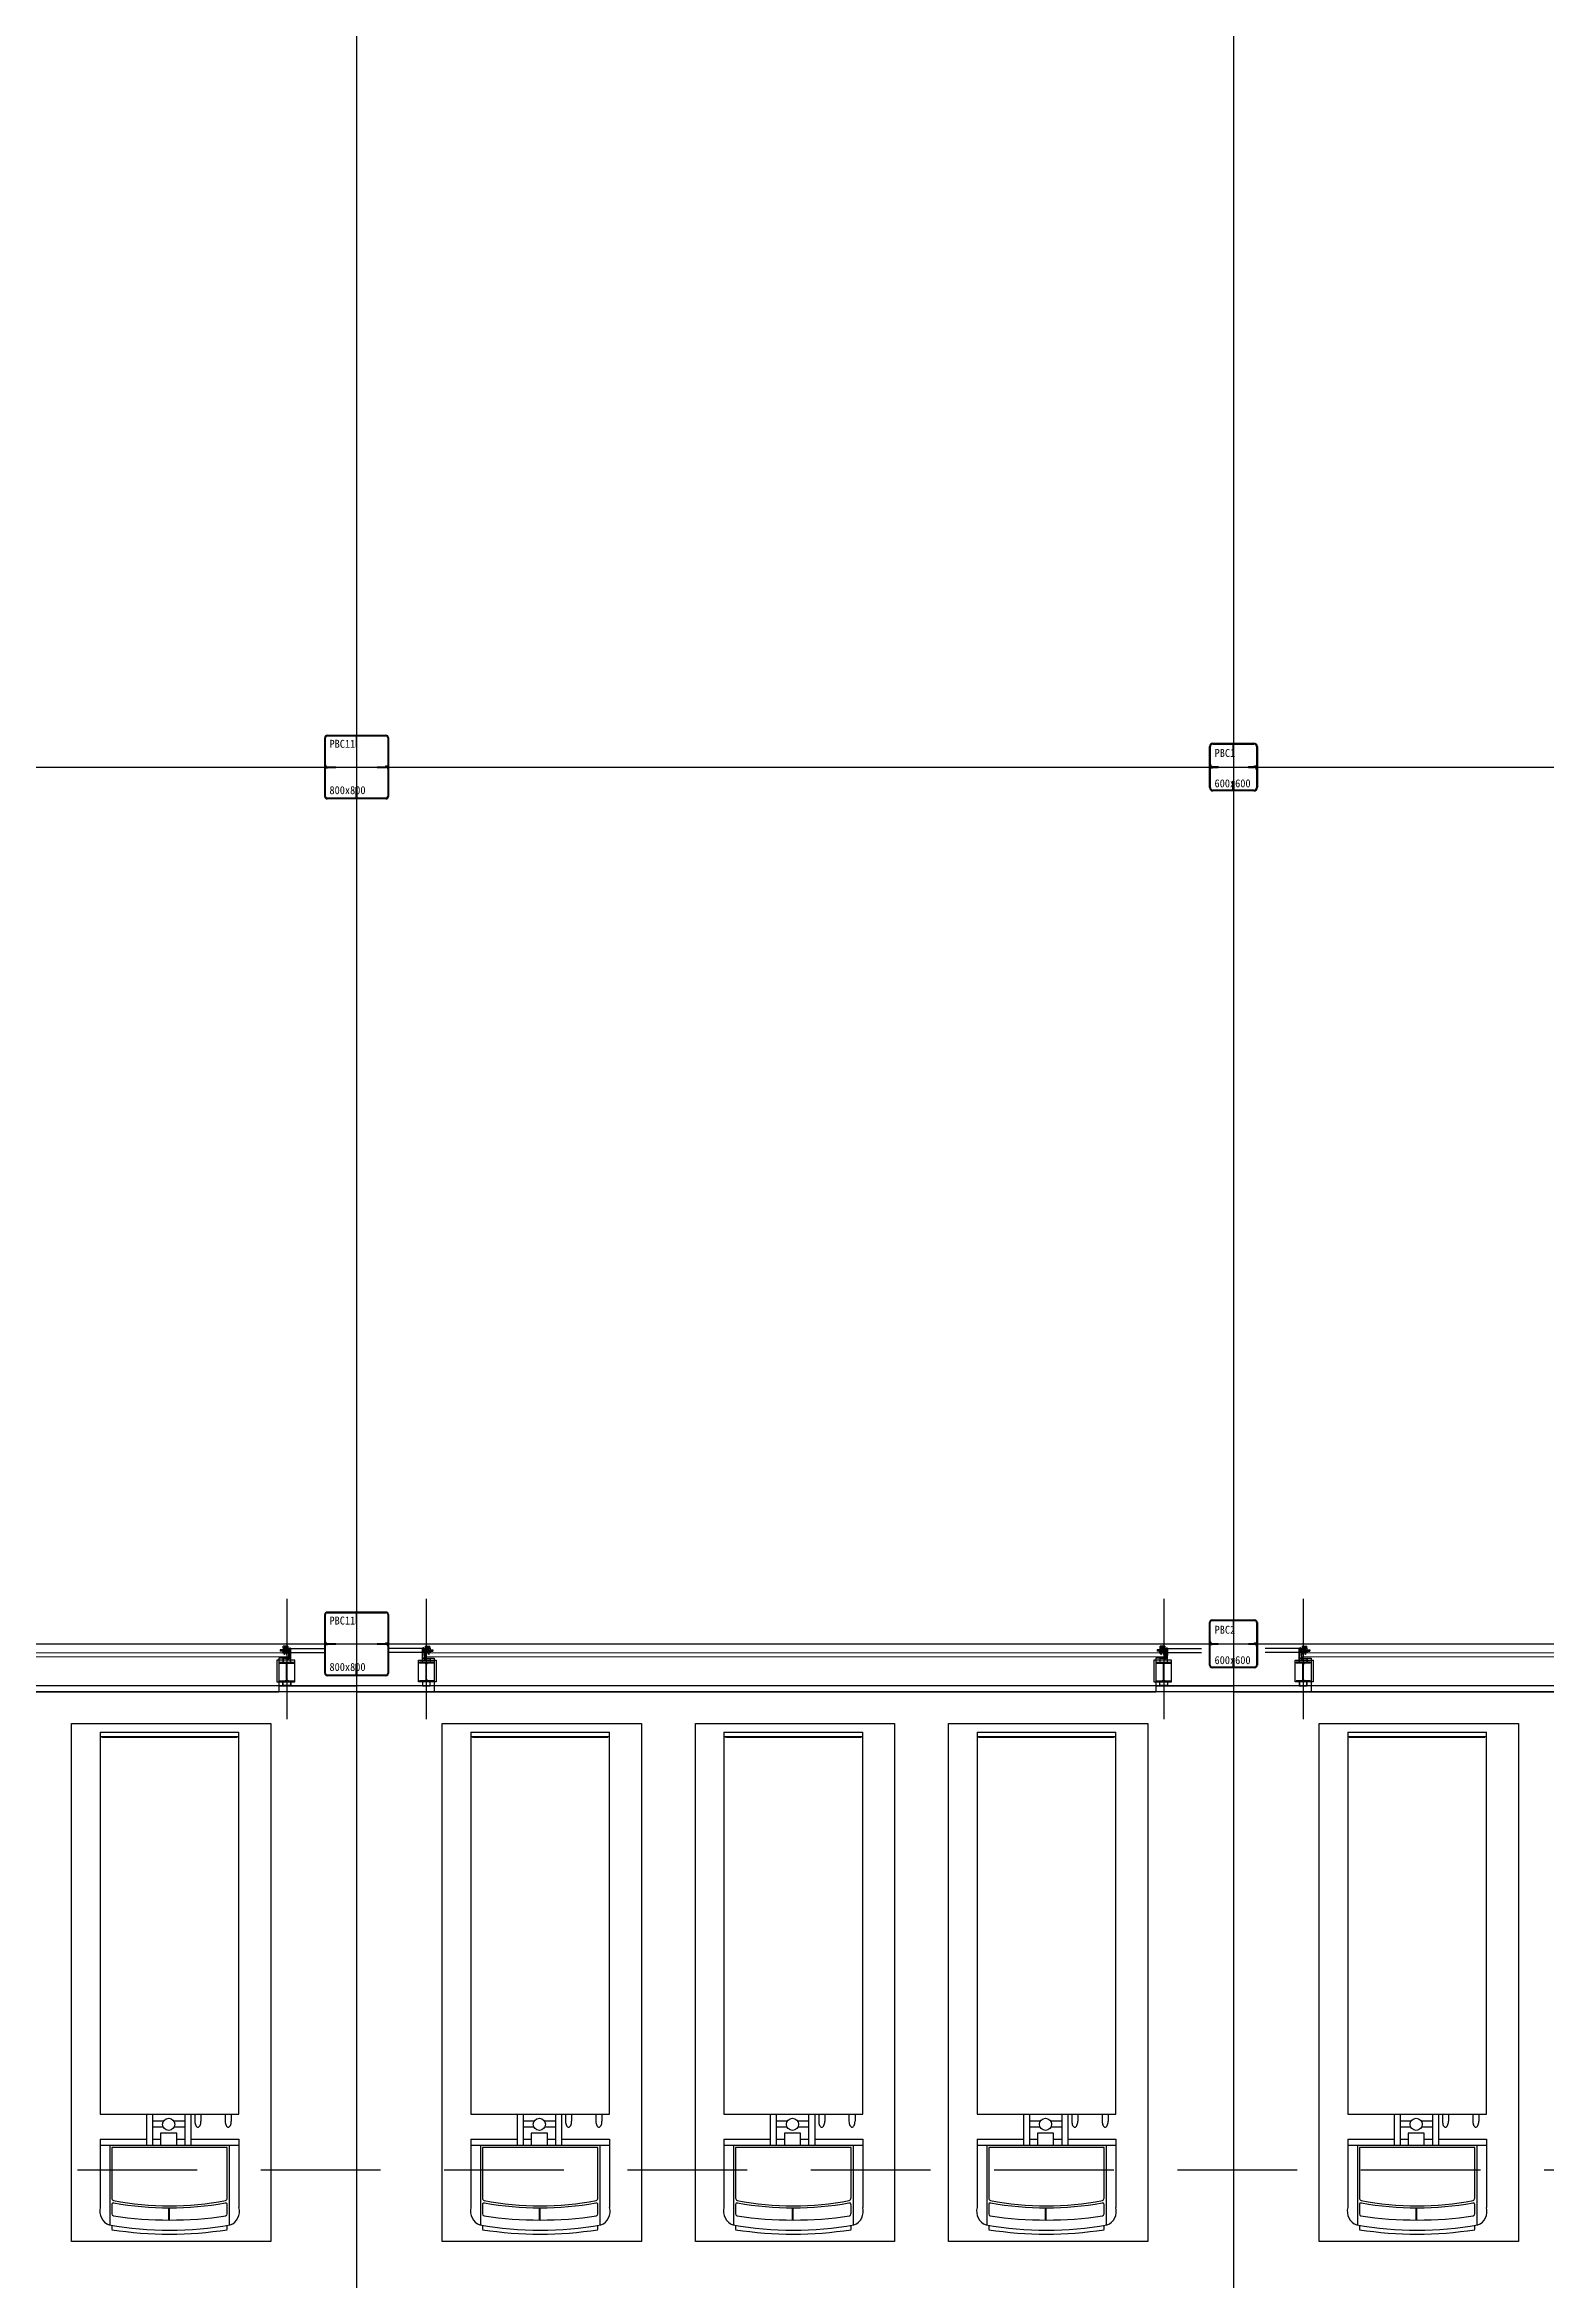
# Model space of a CAD drawing. Extents: x 152195838 to 160350639, y 364657247 to 370318102.
# Drawn here: x 158009035 to 158027860, y 364975060 to 365003094 of the extents above; entities that cross this region are included whole.
import ezdxf

# ---------------------------------------------------------------- set-up
doc = ezdxf.new("R2010")
doc.units = 0
doc.header["$MEASUREMENT"] = 0
for name, pattern in [('CEN', [63, 60, -1, 1, -1]), ('DASHED', [0.75, 0.5, -0.25]), ('HID', [2.3, 1.5, -0.8]), ('main_plan6(직통계단가운데4개소)$0$201209 XR평면도$0$지하1층평면도_$0$HID', [2.3, 1.5, -0.8])]:
    doc.linetypes.add(name, pattern=pattern)
doc.layers.get('0').update_dxf_attribs({"linetype": 'CONTINUOUS'})
doc.layers.get('Defpoints').update_dxf_attribs({"linetype": 'CONTINUOUS'})
for name, color, linetype in [('-S-foundation txt', 3, 'CONTINUOUS'), ('4A.TEC CEN 보조1', 14, 'CEN'), ('4A.TEC ELE 1', 7, 'CONTINUOUS'), ('4A.TEC ELE 4', 9, 'CONTINUOUS'), ('4A.TEC OPEN', 9, 'HID'), ('4A.TEC 기둥 H', 3, 'CONTINUOUS'), ('4A.TEC 기타부속물 실', 56, 'CONTINUOUS'), ('4A.TEC 벽체 2', 3, 'CONTINUOUS'), ('4A.TEC 벽체 3', 4, 'CONTINUOUS'), ('4A.TEC 주차 확장형', 8, 'CONTINUOUS'), ('P-BOX', 3, 'CONTINUOUS')]:
    doc.layers.add(name, color=color, linetype=linetype)
doc.layers.add('DEFPOINT', color=135, linetype='CONTINUOUS', plot=False)
doc.styles.add('돋움체', font='')
doc.styles.get('돋움체').set_extended_font_data('DotumChe')

# ---------------------------------------------------------------- blocks, each defined once
blk = doc.blocks.new('3.5t p')
at = {"layer": '4A.TEC 주차 확장형', "color": 252, "linetype": 'Continuous', "ltscale": 0.8}
for p, q in [((831793, 168093), (830053, 168093)), ((830053, 168043), (831793, 168043)), ((830073, 168033), (831773, 168033)), ((830634, 163292), (830634, 162912)), ((830709, 163292), (830709, 162912)), ((830848, 163216), (830709, 163216)), ((831115, 163216), (830976, 163216)), ((831115, 163292), (831115, 162912)), ((831191, 163292), (831191, 162912)), ((831241, 163292), (831241, 163216)), ((831317, 163292), (831317, 163216)), ((831621, 163292), (831621, 163216)), ((831697, 163292), (831697, 163216)), ((830053, 162988), (830053, 162132)), ((830053, 162988), (830634, 162988)), ((831793, 162912), (830053, 162912)), ((830174, 162912), (830174, 161911)), ((830199, 162887), (830199, 162251)), ((831647, 162887), (830199, 162887)), ((830845, 163140), (830709, 163140)), ((830709, 162988), (830811, 162988)), ((831013, 163064), (830811, 163064)), ((830811, 163064), (830811, 162912)), ((831115, 163140), (830979, 163140)), ((831013, 162912), (831013, 163064)), ((831013, 162988), (831115, 162988)), ((831191, 162988), (831793, 162988)), ((831647, 162251), (831647, 162887)), ((831672, 162912), (831672, 161911)), ((831793, 162988), (831793, 162132)), ((830199, 162169), (830199, 162052)), ((830909, 162127), (830909, 161976)), ((830916, 162127), (830916, 161976)), ((831647, 162052), (831647, 162169)), ((830199, 161907), (830199, 161855)), ((831647, 161855), (831647, 161909))]:
    blk.add_line(p, q, dxfattribs=at)
for points in [[(832194, 161704), (829694, 161704), (829694, 168204), (832194, 168204), (832194, 161704)], [(830053, 168094), (830053, 163302), (831793, 163302), (831793, 168094)]]:
    blk.add_lwpolyline(points, dxfattribs=at)
for points in [[(831241, 163216, 0.051099), (831244, 163185, 0.064948), (831252, 163162, 0.104203), (831266, 163145, 0.174705), (831279, 163140, 0.174705), (831292, 163145, 0.104203), (831306, 163162, 0.064948), (831314, 163185, 0.051099), (831317, 163216, 0.051099)], [(831621, 163216, 0.051099), (831625, 163185, 0.064948), (831633, 163162, 0.104203), (831647, 163145, 0.174705), (831659, 163140, 0.174705), (831672, 163145, 0.104203), (831686, 163162, 0.064948), (831694, 163185, 0.051099), (831697, 163216, 0.051099)]]:
    blk.add_lwpolyline(points, format="xyb", dxfattribs=at)
blk.add_circle((830912, 163176), 76, dxfattribs=at)
for centre, radius, start, end in [((830230, 162085), 183, 165.195, 249.531), ((830229, 162251), 30.4, 180, 252.8798), ((830219, 162169), 20.3, 74.6987, 180), ((830224, 162052), 25.3, 180, 257.1872), ((830923, 165753), 3601, 258.7499, 281.2501), ((830923, 166143), 4015, 259.9852, 280.0148), ((831626, 162169), 20.3, 0, 105.3013), ((831616, 162251), 30.4, 287.1202, 0), ((831621, 162052), 25.3, 282.8128, 0), ((831619, 162083), 181, 291.094, 15.8038), ((830922, 166309), 4460, 260.24, 279.8362), ((830923, 166473), 4675, 261.0922, 278.9078), ((830923, 166787), 4812, 261.5853, 278.4147)]:
    blk.add_arc(centre, radius, start, end, dxfattribs=at)
blk = doc.blocks.new('main_plan6(직통계단가운데4개소)$0$201209 XR평면도$0$A$C01492EBC')
at = {"layer": '4A.TEC 기둥 H'}
for p, q in [((0, 244), (0, 233)), ((0, 244), (175, 244)), ((0, 233), (68, 233)), ((0, 11), (68, 11)), ((0, 11), (0, 0)), ((0, 0), (175, 0)), ((84, 217), (84, 27)), ((91, 217), (91, 27)), ((107, 233), (175, 233)), ((107, 11), (175, 11)), ((175, 244), (175, 233)), ((175, 11), (175, 0))]:
    blk.add_line(p, q, dxfattribs=at)
for centre, start, end in [((68, 217), 0, 90), ((68, 27), 270, 0), ((107, 217), 90, 180), ((107, 27), 180, 270)]:
    blk.add_arc(centre, 16, start, end, dxfattribs=at)
blk = doc.blocks.new('zw$BD9D')
at = {"layer": '4A.TEC CEN 보조1'}
for p, q in [((50, 10125), (1559, 10125)), ((50, 875), (1559, 875))]:
    blk.add_line(p, q, dxfattribs=at)
at = {"layer": '4A.TEC ELE 1', "color": 4}
for p, q in [((728, 10145), (779, 10145)), ((728, 855), (779, 855))]:
    blk.add_line(p, q, dxfattribs=at)
at = {"layer": '4A.TEC ELE 1', "lineweight": 0, "flags": 128}
for points in [[(728, 855), (728, 879), (728, 10145)], [(779, 10145), (779, 879), (779, 855)]]:
    blk.add_lwpolyline(points, dxfattribs=at)
at = {"layer": '4A.TEC ELE 4', "color": 8, "flags": 128}
blk.add_lwpolyline([(1215, 10025), (1215, 5000), (1215, 975)], dxfattribs=at)
at = {"layer": '4A.TEC 기타부속물 실', "color": 9}
for p, q in [((714, 10120), (714, 10129)), ((714, 10090), (714, 10099)), ((715, 10130), (719, 10130)), ((715, 10127), (719, 10127)), ((715, 10122), (719, 10122)), ((715, 10119), (719, 10119)), ((715, 10100), (719, 10100)), ((715, 10097), (719, 10097)), ((719, 10119), (719, 10130)), ((719, 10089), (719, 10100)), ((723, 10128), (722, 10128)), ((725, 10120), (722, 10126)), ((724, 10121), (722, 10121)), ((723, 10098), (722, 10098)), ((725, 10090), (722, 10096)), ((727, 10120), (723, 10129)), ((727, 10120), (723, 10129)), ((727, 10090), (723, 10099)), ((727, 10090), (723, 10099)), ((725, 10128), (724, 10128)), ((725, 10098), (724, 10098)), ((729, 10120), (725, 10129)), ((729, 10120), (725, 10129)), ((726, 10121), (725, 10121)), ((729, 10090), (725, 10099)), ((729, 10090), (725, 10099)), ((727, 10128), (726, 10128)), ((727, 10098), (726, 10098)), ((730, 10120), (727, 10129)), ((730, 10120), (727, 10129)), ((728, 10121), (727, 10121)), ((730, 10090), (727, 10099)), ((730, 10090), (727, 10099)), ((729, 10128), (728, 10128)), ((729, 10098), (728, 10098)), ((732, 10120), (729, 10129)), ((732, 10120), (729, 10129)), ((730, 10121), (729, 10121)), ((732, 10090), (729, 10099)), ((732, 10090), (729, 10099)), ((731, 10128), (730, 10128)), ((731, 10121), (730, 10121)), ((731, 10098), (730, 10098)), ((734, 10120), (731, 10129)), ((734, 10120), (731, 10129)), ((732, 10128), (731, 10128)), ((734, 10090), (731, 10099)), ((734, 10090), (731, 10099)), ((732, 10098), (731, 10098)), ((736, 10120), (732, 10129)), ((736, 10120), (732, 10129)), ((733, 10121), (732, 10121)), ((736, 10090), (732, 10099)), ((736, 10090), (732, 10099)), ((734, 10128), (733, 10128)), ((734, 10098), (733, 10098)), ((738, 10120), (734, 10129)), ((738, 10120), (734, 10129)), ((735, 10121), (734, 10121)), ((738, 10090), (734, 10099)), ((738, 10090), (734, 10099)), ((736, 10128), (735, 10128)), ((736, 10098), (735, 10098)), ((740, 10120), (736, 10129)), ((740, 10120), (736, 10129)), ((737, 10121), (736, 10121)), ((740, 10090), (736, 10099)), ((740, 10090), (736, 10099)), ((738, 10128), (737, 10128)), ((738, 10098), (737, 10098)), ((741, 10120), (738, 10129)), ((741, 10120), (738, 10129)), ((739, 10121), (738, 10121)), ((741, 10090), (738, 10099)), ((741, 10090), (738, 10099)), ((740, 10128), (739, 10128)), ((740, 10098), (739, 10098)), ((741, 10126), (740, 10129)), ((741, 10126), (740, 10129)), ((741, 10121), (740, 10121)), ((741, 10096), (740, 10099)), ((741, 10096), (740, 10099)), ((745, 10128), (741, 10128)), ((745, 10121), (741, 10121)), ((745, 10098), (741, 10098)), ((786, 10136), (786, 10144)), ((787, 10145), (791, 10145)), ((787, 10142), (791, 10142)), ((787, 10137), (791, 10137)), ((787, 10134), (791, 10134)), ((791, 10134), (791, 10145)), ((795, 10143), (794, 10143)), ((797, 10136), (794, 10141)), ((796, 10137), (794, 10137)), ((799, 10136), (795, 10144)), ((799, 10136), (795, 10144)), ((797, 10143), (796, 10143)), ((800, 10136), (797, 10144)), ((800, 10136), (797, 10144)), ((798, 10137), (797, 10137)), ((799, 10143), (798, 10143)), ((802, 10136), (799, 10144)), ((802, 10136), (799, 10144)), ((800, 10137), (799, 10137)), ((801, 10143), (800, 10143)), ((801, 10137), (800, 10137)), ((804, 10136), (801, 10144)), ((804, 10136), (801, 10144)), ((802, 10143), (801, 10143)), ((806, 10136), (802, 10144)), ((806, 10136), (802, 10144)), ((803, 10137), (802, 10137)), ((804, 10143), (803, 10143)), ((808, 10136), (804, 10144)), ((808, 10136), (804, 10144)), ((805, 10137), (804, 10137)), ((806, 10143), (805, 10143)), ((810, 10136), (806, 10144)), ((810, 10136), (806, 10144)), ((807, 10137), (806, 10137)), ((808, 10143), (807, 10143)), ((811, 10136), (808, 10144)), ((811, 10136), (808, 10144)), ((809, 10137), (808, 10137)), ((810, 10143), (809, 10143)), ((813, 10136), (810, 10144)), ((813, 10136), (810, 10144)), ((811, 10137), (810, 10137)), ((812, 10143), (811, 10143)), ((812, 10137), (811, 10137)), ((813, 10141), (812, 10144)), ((813, 10141), (812, 10144)), ((817, 10143), (812, 10143)), ((817, 10137), (813, 10137)), ((715, 10092), (719, 10092)), ((715, 10089), (719, 10089)), ((724, 10091), (722, 10091)), ((726, 10091), (725, 10091)), ((728, 10091), (727, 10091)), ((730, 10091), (729, 10091)), ((731, 10091), (730, 10091)), ((733, 10091), (732, 10091)), ((735, 10091), (734, 10091)), ((737, 10091), (736, 10091)), ((739, 10091), (738, 10091)), ((741, 10091), (740, 10091)), ((745, 10091), (741, 10091)), ((714, 910), (714, 901)), ((714, 880), (714, 871)), ((715, 911), (719, 911)), ((715, 908), (719, 908)), ((715, 903), (719, 903)), ((715, 900), (719, 900)), ((715, 881), (719, 881)), ((715, 878), (719, 878)), ((715, 873), (719, 873)), ((715, 870), (719, 870)), ((719, 911), (719, 900)), ((719, 881), (719, 870)), ((725, 910), (722, 904)), ((724, 909), (722, 909)), ((723, 902), (722, 902)), ((725, 880), (722, 874)), ((724, 879), (722, 879)), ((723, 872), (722, 872)), ((727, 910), (723, 901)), ((727, 910), (723, 901)), ((727, 880), (723, 871)), ((727, 880), (723, 871)), ((725, 902), (724, 902)), ((725, 872), (724, 872)), ((729, 910), (725, 901)), ((729, 910), (725, 901)), ((726, 909), (725, 909)), ((729, 880), (725, 871)), ((729, 880), (725, 871)), ((726, 879), (725, 879)), ((727, 902), (726, 902)), ((727, 872), (726, 872)), ((730, 910), (727, 901)), ((730, 910), (727, 901)), ((728, 909), (727, 909)), ((730, 880), (727, 871)), ((730, 880), (727, 871)), ((728, 879), (727, 879)), ((729, 902), (728, 902)), ((729, 872), (728, 872)), ((732, 910), (729, 901)), ((732, 910), (729, 901)), ((730, 909), (729, 909)), ((732, 880), (729, 871)), ((732, 880), (729, 871)), ((730, 879), (729, 879)), ((731, 909), (730, 909)), ((731, 902), (730, 902)), ((731, 879), (730, 879)), ((731, 872), (730, 872)), ((734, 910), (731, 901)), ((734, 910), (731, 901)), ((732, 902), (731, 902)), ((734, 880), (731, 871)), ((734, 880), (731, 871)), ((732, 872), (731, 872)), ((736, 910), (732, 901)), ((736, 910), (732, 901)), ((733, 909), (732, 909)), ((736, 880), (732, 871)), ((736, 880), (732, 871)), ((733, 879), (732, 879)), ((734, 902), (733, 902)), ((734, 872), (733, 872)), ((738, 910), (734, 901)), ((738, 910), (734, 901)), ((735, 909), (734, 909)), ((738, 880), (734, 871)), ((738, 880), (734, 871)), ((735, 879), (734, 879)), ((736, 902), (735, 902)), ((736, 872), (735, 872)), ((740, 910), (736, 901)), ((740, 910), (736, 901)), ((737, 909), (736, 909)), ((740, 880), (736, 871)), ((740, 880), (736, 871)), ((737, 879), (736, 879)), ((738, 902), (737, 902)), ((738, 872), (737, 872)), ((741, 910), (738, 901)), ((741, 910), (738, 901)), ((739, 909), (738, 909)), ((741, 880), (738, 871)), ((741, 880), (738, 871)), ((739, 879), (738, 879)), ((740, 902), (739, 902)), ((740, 872), (739, 872)), ((741, 909), (740, 909)), ((741, 904), (740, 901)), ((741, 904), (740, 901)), ((741, 879), (740, 879)), ((741, 874), (740, 871)), ((741, 874), (740, 871)), ((745, 909), (741, 909)), ((745, 902), (741, 902)), ((745, 879), (741, 879)), ((745, 872), (741, 872)), ((786, 864), (786, 856)), ((787, 866), (791, 866)), ((787, 863), (791, 863)), ((787, 858), (791, 858)), ((787, 855), (791, 855)), ((791, 866), (791, 855)), ((797, 864), (794, 859)), ((796, 863), (794, 863)), ((795, 857), (794, 857)), ((799, 864), (795, 856)), ((799, 864), (795, 856)), ((797, 857), (796, 857)), ((800, 864), (797, 856)), ((800, 864), (797, 856)), ((798, 863), (797, 863)), ((799, 857), (798, 857)), ((802, 864), (799, 856)), ((802, 864), (799, 856)), ((800, 863), (799, 863)), ((801, 863), (800, 863)), ((801, 857), (800, 857)), ((804, 864), (801, 856)), ((804, 864), (801, 856)), ((802, 857), (801, 857)), ((806, 864), (802, 856)), ((806, 864), (802, 856)), ((803, 863), (802, 863)), ((804, 857), (803, 857)), ((808, 864), (804, 856)), ((808, 864), (804, 856)), ((805, 863), (804, 863)), ((806, 857), (805, 857)), ((810, 864), (806, 856)), ((810, 864), (806, 856)), ((807, 863), (806, 863)), ((808, 857), (807, 857)), ((811, 864), (808, 856)), ((811, 864), (808, 856)), ((809, 863), (808, 863)), ((810, 857), (809, 857)), ((813, 864), (810, 856)), ((813, 864), (810, 856)), ((811, 863), (810, 863)), ((812, 863), (811, 863)), ((812, 857), (811, 857)), ((813, 859), (812, 856)), ((813, 859), (812, 856)), ((817, 857), (812, 857)), ((817, 863), (813, 863))]:
    blk.add_line(p, q, dxfattribs=at)
for points in [[(719, 10129), (719, 10120), (722, 10116), (722, 10134)], [(719, 10099), (719, 10090), (722, 10086), (722, 10104)], [(722, 10134), (722, 10116), (722, 10116), (722, 10134)], [(722, 10104), (722, 10086), (722, 10086), (722, 10104)], [(723, 10129), (724, 10128), (727, 10121), (727, 10120), (726, 10121), (723, 10128)], [(723, 10099), (724, 10098), (727, 10091), (727, 10090), (726, 10091), (723, 10098)], [(725, 10129), (726, 10128), (729, 10121), (729, 10120), (728, 10121), (725, 10128)], [(725, 10099), (726, 10098), (729, 10091), (729, 10090), (728, 10091), (725, 10098)], [(727, 10129), (728, 10128), (730, 10121), (730, 10120), (730, 10121), (727, 10128)], [(727, 10099), (728, 10098), (730, 10091), (730, 10090), (730, 10091), (727, 10098)], [(729, 10129), (730, 10128), (732, 10121), (732, 10120), (731, 10121), (729, 10128)], [(729, 10099), (730, 10098), (732, 10091), (732, 10090), (731, 10091), (729, 10098)], [(731, 10129), (731, 10128), (734, 10121), (734, 10120), (733, 10121), (731, 10128)], [(731, 10099), (731, 10098), (734, 10091), (734, 10090), (733, 10091), (731, 10098)], [(732, 10129), (733, 10128), (736, 10121), (736, 10120), (735, 10121), (732, 10128)], [(732, 10099), (733, 10098), (736, 10091), (736, 10090), (735, 10091), (732, 10098)], [(734, 10129), (735, 10128), (738, 10121), (738, 10120), (737, 10121), (734, 10128)], [(734, 10099), (735, 10098), (738, 10091), (738, 10090), (737, 10091), (734, 10098)], [(736, 10129), (737, 10128), (740, 10121), (740, 10120), (739, 10121), (736, 10128)], [(736, 10099), (737, 10098), (740, 10091), (740, 10090), (739, 10091), (736, 10098)], [(738, 10129), (739, 10128), (741, 10121), (741, 10120), (741, 10121), (738, 10128)], [(738, 10099), (739, 10098), (741, 10091), (741, 10090), (741, 10091), (738, 10098)], [(740, 10129), (741, 10128), (741, 10127), (741, 10126), (740, 10127), (740, 10128)], [(740, 10099), (741, 10098), (741, 10097), (741, 10096), (740, 10097), (740, 10098)], [(791, 10144), (791, 10135), (794, 10131), (794, 10149)], [(794, 10149), (794, 10131), (794, 10131), (794, 10149)], [(795, 10144), (796, 10143), (799, 10137), (799, 10136), (798, 10137), (795, 10143)], [(797, 10144), (798, 10143), (800, 10137), (800, 10136), (800, 10137), (797, 10143)], [(799, 10144), (800, 10143), (802, 10137), (802, 10136), (801, 10137), (799, 10143)], [(801, 10144), (801, 10143), (804, 10137), (804, 10136), (803, 10137), (801, 10143)], [(802, 10144), (803, 10143), (806, 10137), (806, 10136), (805, 10137), (802, 10143)], [(804, 10144), (805, 10143), (808, 10137), (808, 10136), (807, 10137), (804, 10143)], [(806, 10144), (807, 10143), (810, 10137), (810, 10136), (809, 10137), (806, 10143)], [(808, 10144), (809, 10143), (811, 10137), (811, 10136), (811, 10137), (808, 10143)], [(810, 10144), (811, 10143), (813, 10137), (813, 10136), (812, 10137), (810, 10143)], [(812, 10144), (812, 10143), (813, 10142), (813, 10141), (812, 10142), (812, 10143)], [(719, 901), (719, 910), (722, 914), (722, 896)], [(719, 871), (719, 880), (722, 884), (722, 866)], [(722, 896), (722, 914), (722, 914), (722, 896)], [(722, 866), (722, 884), (722, 884), (722, 866)], [(723, 901), (724, 902), (727, 909), (727, 910), (726, 909), (723, 902)], [(723, 871), (724, 872), (727, 879), (727, 880), (726, 879), (723, 872)], [(725, 901), (726, 902), (729, 909), (729, 910), (728, 909), (725, 902)], [(725, 871), (726, 872), (729, 879), (729, 880), (728, 879), (725, 872)], [(727, 901), (728, 902), (730, 909), (730, 910), (730, 909), (727, 902)], [(727, 871), (728, 872), (730, 879), (730, 880), (730, 879), (727, 872)], [(729, 901), (730, 902), (732, 909), (732, 910), (731, 909), (729, 902)], [(729, 871), (730, 872), (732, 879), (732, 880), (731, 879), (729, 872)], [(731, 901), (731, 902), (734, 909), (734, 910), (733, 909), (731, 902)], [(731, 871), (731, 872), (734, 879), (734, 880), (733, 879), (731, 872)], [(732, 901), (733, 902), (736, 909), (736, 910), (735, 909), (732, 902)], [(732, 871), (733, 872), (736, 879), (736, 880), (735, 879), (732, 872)], [(734, 901), (735, 902), (738, 909), (738, 910), (737, 909), (734, 902)], [(734, 871), (735, 872), (738, 879), (738, 880), (737, 879), (734, 872)], [(736, 901), (737, 902), (740, 909), (740, 910), (739, 909), (736, 902)], [(736, 871), (737, 872), (740, 879), (740, 880), (739, 879), (736, 872)], [(738, 901), (739, 902), (741, 909), (741, 910), (741, 909), (738, 902)], [(738, 871), (739, 872), (741, 879), (741, 880), (741, 879), (738, 872)], [(740, 901), (741, 902), (741, 903), (741, 904), (740, 903), (740, 902)], [(740, 871), (741, 872), (741, 873), (741, 874), (740, 873), (740, 872)], [(791, 856), (791, 865), (794, 869), (794, 851)], [(794, 851), (794, 869), (794, 869), (794, 851)], [(795, 856), (796, 857), (799, 863), (799, 864), (798, 863), (795, 857)], [(797, 856), (798, 857), (800, 863), (800, 864), (800, 863), (797, 857)], [(799, 856), (800, 857), (802, 863), (802, 864), (801, 863), (799, 857)], [(801, 856), (801, 857), (804, 863), (804, 864), (803, 863), (801, 857)], [(802, 856), (803, 857), (806, 863), (806, 864), (805, 863), (802, 857)], [(804, 856), (805, 857), (808, 863), (808, 864), (807, 863), (804, 857)], [(806, 856), (807, 857), (810, 863), (810, 864), (809, 863), (806, 857)], [(808, 856), (809, 857), (811, 863), (811, 864), (811, 863), (808, 857)], [(810, 856), (811, 857), (813, 863), (813, 864), (812, 863), (810, 857)], [(812, 856), (812, 857), (813, 858), (813, 859), (812, 858), (812, 857)]]:
    blk.add_lwpolyline(points, close=True, dxfattribs=at)
for points in [[(723, 10128), (723, 10129), (722, 10128)], [(722, 10127), (725, 10121), (725, 10120), (724, 10121), (722, 10125)], [(723, 10098), (723, 10099), (722, 10098)], [(722, 10097), (725, 10091), (725, 10090), (724, 10091), (722, 10095)], [(725, 10128), (725, 10129), (724, 10128)], [(725, 10098), (725, 10099), (724, 10098)], [(725, 10121), (725, 10120), (726, 10121)], [(727, 10128), (727, 10129), (726, 10128)], [(727, 10098), (727, 10099), (726, 10098)], [(727, 10121), (727, 10120), (728, 10121)], [(727, 10121), (727, 10120), (728, 10121)], [(728, 10128), (729, 10129), (728, 10128)], [(728, 10098), (729, 10099), (728, 10098)], [(729, 10121), (729, 10120), (729, 10121)], [(729, 10121), (729, 10120), (729, 10121)], [(730, 10128), (731, 10129), (730, 10128)], [(731, 10121), (730, 10120), (731, 10121)], [(731, 10121), (730, 10120), (731, 10121)], [(730, 10098), (731, 10099), (730, 10098)], [(732, 10128), (732, 10129), (732, 10128)], [(733, 10121), (732, 10120), (733, 10121)], [(733, 10121), (732, 10120), (733, 10121)], [(732, 10098), (732, 10099), (732, 10098)], [(734, 10128), (734, 10129), (733, 10128)], [(734, 10098), (734, 10099), (733, 10098)], [(734, 10121), (734, 10120), (735, 10121)], [(734, 10121), (734, 10120), (735, 10121)], [(736, 10128), (736, 10129), (735, 10128)], [(736, 10098), (736, 10099), (735, 10098)], [(736, 10121), (736, 10120), (737, 10121)], [(736, 10121), (736, 10120), (737, 10121)], [(738, 10128), (738, 10129), (737, 10128)], [(738, 10098), (738, 10099), (737, 10098)], [(738, 10121), (738, 10120), (739, 10121)], [(738, 10121), (738, 10120), (739, 10121)], [(739, 10128), (740, 10129), (739, 10128)], [(739, 10098), (740, 10099), (739, 10098)], [(740, 10121), (740, 10120), (740, 10121)], [(740, 10121), (740, 10120), (740, 10121)], [(743, 10121), (741, 10126), (742, 10128), (745, 10125), (750, 10125)], [(742, 10121), (741, 10120), (742, 10121)], [(742, 10121), (741, 10120), (742, 10121)], [(743, 10091), (741, 10096), (742, 10098), (745, 10095), (750, 10095)], [(745, 10128), (750, 10125), (745, 10121)], [(745, 10098), (750, 10095), (745, 10091)], [(795, 10143), (795, 10144), (794, 10143)], [(794, 10142), (797, 10137), (797, 10136), (796, 10137), (794, 10140)], [(797, 10143), (797, 10144), (796, 10143)], [(797, 10137), (797, 10136), (798, 10137)], [(798, 10143), (799, 10144), (798, 10143)], [(799, 10137), (799, 10136), (799, 10137)], [(799, 10137), (799, 10136), (799, 10137)], [(800, 10143), (801, 10144), (800, 10143)], [(801, 10137), (800, 10136), (801, 10137)], [(801, 10137), (800, 10136), (801, 10137)], [(802, 10143), (802, 10144), (802, 10143)], [(803, 10137), (802, 10136), (803, 10137)], [(803, 10137), (802, 10136), (803, 10137)], [(804, 10143), (804, 10144), (803, 10143)], [(804, 10137), (804, 10136), (805, 10137)], [(804, 10137), (804, 10136), (805, 10137)], [(806, 10143), (806, 10144), (805, 10143)], [(806, 10137), (806, 10136), (807, 10137)], [(806, 10137), (806, 10136), (807, 10137)], [(808, 10143), (808, 10144), (807, 10143)], [(808, 10137), (808, 10136), (809, 10137)], [(808, 10137), (808, 10136), (809, 10137)], [(809, 10143), (810, 10144), (809, 10143)], [(810, 10137), (810, 10136), (810, 10137)], [(810, 10137), (810, 10136), (810, 10137)], [(811, 10143), (812, 10144), (811, 10143)], [(812, 10137), (811, 10136), (812, 10137)], [(812, 10137), (811, 10136), (812, 10137)], [(815, 10137), (813, 10141), (814, 10143), (817, 10140), (821, 10140)], [(814, 10137), (813, 10136), (814, 10137)], [(814, 10137), (813, 10136), (814, 10137)], [(817, 10143), (821, 10140), (817, 10137)], [(725, 10091), (725, 10090), (726, 10091)], [(727, 10091), (727, 10090), (728, 10091)], [(727, 10091), (727, 10090), (728, 10091)], [(729, 10091), (729, 10090), (729, 10091)], [(729, 10091), (729, 10090), (729, 10091)], [(731, 10091), (730, 10090), (731, 10091)], [(731, 10091), (730, 10090), (731, 10091)], [(733, 10091), (732, 10090), (733, 10091)], [(733, 10091), (732, 10090), (733, 10091)], [(734, 10091), (734, 10090), (735, 10091)], [(734, 10091), (734, 10090), (735, 10091)], [(736, 10091), (736, 10090), (737, 10091)], [(736, 10091), (736, 10090), (737, 10091)], [(738, 10091), (738, 10090), (739, 10091)], [(738, 10091), (738, 10090), (739, 10091)], [(740, 10091), (740, 10090), (740, 10091)], [(740, 10091), (740, 10090), (740, 10091)], [(742, 10091), (741, 10090), (742, 10091)], [(742, 10091), (741, 10090), (742, 10091)], [(722, 903), (725, 909), (725, 910), (724, 909), (722, 905)], [(723, 902), (723, 901), (722, 902)], [(722, 873), (725, 879), (725, 880), (724, 879), (722, 875)], [(723, 872), (723, 871), (722, 872)], [(725, 902), (725, 901), (724, 902)], [(725, 872), (725, 871), (724, 872)], [(725, 909), (725, 910), (726, 909)], [(725, 879), (725, 880), (726, 879)], [(727, 902), (727, 901), (726, 902)], [(727, 872), (727, 871), (726, 872)], [(727, 909), (727, 910), (728, 909)], [(727, 909), (727, 910), (728, 909)], [(727, 879), (727, 880), (728, 879)], [(727, 879), (727, 880), (728, 879)], [(728, 902), (729, 901), (728, 902)], [(728, 872), (729, 871), (728, 872)], [(729, 909), (729, 910), (729, 909)], [(729, 909), (729, 910), (729, 909)], [(729, 879), (729, 880), (729, 879)], [(729, 879), (729, 880), (729, 879)], [(731, 909), (730, 910), (731, 909)], [(731, 909), (730, 910), (731, 909)], [(730, 902), (731, 901), (730, 902)], [(731, 879), (730, 880), (731, 879)], [(731, 879), (730, 880), (731, 879)], [(730, 872), (731, 871), (730, 872)], [(733, 909), (732, 910), (733, 909)], [(733, 909), (732, 910), (733, 909)], [(732, 902), (732, 901), (732, 902)], [(733, 879), (732, 880), (733, 879)], [(733, 879), (732, 880), (733, 879)], [(732, 872), (732, 871), (732, 872)], [(734, 902), (734, 901), (733, 902)], [(734, 872), (734, 871), (733, 872)], [(734, 909), (734, 910), (735, 909)], [(734, 909), (734, 910), (735, 909)], [(734, 879), (734, 880), (735, 879)], [(734, 879), (734, 880), (735, 879)], [(736, 902), (736, 901), (735, 902)], [(736, 872), (736, 871), (735, 872)], [(736, 909), (736, 910), (737, 909)], [(736, 909), (736, 910), (737, 909)], [(736, 879), (736, 880), (737, 879)], [(736, 879), (736, 880), (737, 879)], [(738, 902), (738, 901), (737, 902)], [(738, 872), (738, 871), (737, 872)], [(738, 909), (738, 910), (739, 909)], [(738, 909), (738, 910), (739, 909)], [(738, 879), (738, 880), (739, 879)], [(738, 879), (738, 880), (739, 879)], [(739, 902), (740, 901), (739, 902)], [(739, 872), (740, 871), (739, 872)], [(740, 909), (740, 910), (740, 909)], [(740, 909), (740, 910), (740, 909)], [(740, 879), (740, 880), (740, 879)], [(740, 879), (740, 880), (740, 879)], [(742, 909), (741, 910), (742, 909)], [(742, 909), (741, 910), (742, 909)], [(743, 909), (741, 904), (742, 902), (745, 905), (750, 905)], [(742, 879), (741, 880), (742, 879)], [(742, 879), (741, 880), (742, 879)], [(743, 879), (741, 874), (742, 872), (745, 875), (750, 875)], [(745, 902), (750, 905), (745, 909)], [(745, 872), (750, 875), (745, 879)], [(794, 858), (797, 863), (797, 864), (796, 863), (794, 860)], [(795, 857), (795, 856), (794, 857)], [(797, 857), (797, 856), (796, 857)], [(797, 863), (797, 864), (798, 863)], [(798, 857), (799, 856), (798, 857)], [(799, 863), (799, 864), (799, 863)], [(799, 863), (799, 864), (799, 863)], [(801, 863), (800, 864), (801, 863)], [(801, 863), (800, 864), (801, 863)], [(800, 857), (801, 856), (800, 857)], [(803, 863), (802, 864), (803, 863)], [(803, 863), (802, 864), (803, 863)], [(802, 857), (802, 856), (802, 857)], [(804, 857), (804, 856), (803, 857)], [(804, 863), (804, 864), (805, 863)], [(804, 863), (804, 864), (805, 863)], [(806, 857), (806, 856), (805, 857)], [(806, 863), (806, 864), (807, 863)], [(806, 863), (806, 864), (807, 863)], [(808, 857), (808, 856), (807, 857)], [(808, 863), (808, 864), (809, 863)], [(808, 863), (808, 864), (809, 863)], [(809, 857), (810, 856), (809, 857)], [(810, 863), (810, 864), (810, 863)], [(810, 863), (810, 864), (810, 863)], [(812, 863), (811, 864), (812, 863)], [(812, 863), (811, 864), (812, 863)], [(811, 857), (812, 856), (811, 857)], [(814, 863), (813, 864), (814, 863)], [(814, 863), (813, 864), (814, 863)], [(815, 863), (813, 859), (814, 857), (817, 860), (821, 860)], [(817, 857), (821, 860), (817, 863)]]:
    blk.add_lwpolyline(points, dxfattribs=at)
for centre, radius, start, end in [((716, 10129), 1.86, 136.9662, 223.0338), ((722, 10125), 7.61, 159.1195, 200.8805), ((716, 10121), 1.86, 136.9662, 223.0338), ((716, 10099), 1.86, 136.9662, 223.0338), ((722, 10095), 7.61, 159.1195, 200.8805), ((788, 10144), 1.86, 136.9662, 223.0338), ((794, 10140), 7.61, 159.1195, 200.8805), ((788, 10136), 1.86, 136.9662, 223.0338), ((716, 10091), 1.86, 136.9662, 223.0338), ((716, 909), 1.86, 136.9662, 223.0338), ((722, 905), 7.61, 159.1195, 200.8805), ((716, 901), 1.86, 136.9662, 223.0338), ((716, 879), 1.86, 136.9662, 223.0338), ((722, 875), 7.61, 159.1195, 200.8805), ((716, 871), 1.86, 136.9662, 223.0338), ((788, 864), 1.86, 136.9662, 223.0338), ((794, 860), 7.61, 159.1195, 200.8805), ((788, 856), 1.86, 136.9662, 223.0338)]:
    blk.add_arc(centre, radius, start, end, dxfattribs=at)
at = {"layer": '4A.TEC 벽체 3', "linetype": 'Continuous'}
for p, q in [((1140, 10025), (1140, 11000)), ((1215, 11000), (1215, 10025)), ((675, 10175), (675, 10600)), ((725, 10175), (725, 10600)), ((675, 849), (675, 400)), ((725, 849), (725, 400)), ((1140, 975), (1140, 0)), ((1215, 0), (1215, 975))]:
    blk.add_line(p, q, dxfattribs=at)
at = {"layer": '4A.TEC 벽체 3'}
for p, q in [((645, 10138), (664, 10138)), ((707, 10138), (721, 10138)), ((645, 862), (664, 862)), ((707, 862), (721, 862))]:
    blk.add_line(p, q, dxfattribs=at)
at = {"layer": '4A.TEC 벽체 3', "color": 7}
for p, q in [((645, 10138), (645, 10081)), ((664, 10141), (664, 10129)), ((665, 10141), (664, 10141)), ((664, 10125), (664, 10115)), ((664, 10115), (672, 10115)), ((664, 10104), (664, 10095)), ((664, 10104), (672, 10104)), ((665, 10141), (688, 10141)), ((665, 10141), (665, 10129)), ((665, 10125), (665, 10115)), ((665, 10104), (665, 10095)), ((689, 10145), (689, 10075)), ((689, 10134), (689, 10141)), ((689, 10138), (689, 10138)), ((707, 10145), (707, 10075)), ((722, 10138), (721, 10138)), ((722, 10145), (725, 10145)), ((722, 10145), (722, 10075)), ((725, 10145), (725, 10075)), ((664, 10081), (645, 10081)), ((664, 10091), (664, 10078)), ((665, 10078), (664, 10078)), ((665, 10091), (665, 10078)), ((665, 10078), (688, 10078)), ((689, 10085), (689, 10079)), ((689, 10081), (689, 10081)), ((722, 10081), (707, 10081)), ((722, 10081), (721, 10081)), ((722, 10075), (725, 10075)), ((664, 919), (645, 919)), ((645, 862), (645, 919)), ((664, 909), (664, 922)), ((665, 922), (664, 922)), ((664, 896), (664, 905)), ((664, 896), (672, 896)), ((664, 885), (672, 885)), ((664, 875), (664, 885)), ((664, 859), (664, 871)), ((665, 859), (664, 859)), ((665, 922), (688, 922)), ((665, 909), (665, 922)), ((665, 896), (665, 905)), ((665, 875), (665, 885)), ((665, 859), (665, 871)), ((665, 859), (688, 859)), ((689, 855), (689, 925)), ((689, 915), (689, 921)), ((689, 919), (689, 919)), ((689, 866), (689, 859)), ((689, 862), (689, 862)), ((707, 855), (707, 925)), ((722, 919), (707, 919)), ((722, 919), (721, 919)), ((722, 862), (721, 862)), ((722, 855), (722, 925)), ((722, 925), (725, 925)), ((722, 855), (725, 855)), ((725, 855), (725, 925))]:
    blk.add_line(p, q, dxfattribs=at)
at = {"layer": '4A.TEC 벽체 3', "color": 0}
for p, q in [((645, 10114), (645, 10106)), ((672, 10115), (646, 10115)), ((672, 10105), (646, 10105)), ((645, 886), (645, 894)), ((672, 895), (646, 895)), ((672, 885), (646, 885))]:
    blk.add_line(p, q, dxfattribs=at)
at = {"layer": '4A.TEC 벽체 3', "color": 1, "linetype": 'main_plan6(직통계단가운데4개소)$0$201209 XR평면도$0$지하1층평면도_$0$HID'}
for p, q in [((664, 10130), (655, 10130)), ((655, 10124), (655, 10130)), ((664, 10129), (655, 10129)), ((655, 10129), (655, 10124)), ((664, 10124), (655, 10124)), ((664, 10124), (655, 10124)), ((664, 10096), (655, 10096)), ((655, 10090), (655, 10096)), ((664, 10095), (655, 10095)), ((655, 10095), (655, 10090)), ((691, 10145), (691, 10075)), ((705, 10145), (705, 10075)), ((710, 10130), (707, 10130)), ((710, 10129), (707, 10129)), ((710, 10124), (707, 10124)), ((710, 10124), (707, 10124)), ((710, 10096), (707, 10096)), ((710, 10095), (707, 10095)), ((710, 10124), (710, 10130)), ((710, 10124), (710, 10129)), ((710, 10090), (710, 10096)), ((710, 10090), (710, 10095)), ((664, 10090), (655, 10090)), ((664, 10090), (655, 10090)), ((710, 10090), (707, 10090)), ((710, 10090), (707, 10090)), ((664, 910), (655, 910)), ((664, 910), (655, 910)), ((655, 905), (655, 910)), ((655, 910), (655, 904)), ((664, 905), (655, 905)), ((664, 904), (655, 904)), ((664, 876), (655, 876)), ((664, 876), (655, 876)), ((655, 871), (655, 876)), ((655, 876), (655, 870)), ((664, 871), (655, 871)), ((664, 870), (655, 870)), ((691, 855), (691, 925)), ((705, 855), (705, 925)), ((710, 910), (707, 910)), ((710, 910), (707, 910)), ((710, 905), (707, 905)), ((710, 904), (707, 904)), ((710, 876), (707, 876)), ((710, 876), (707, 876)), ((710, 871), (707, 871)), ((710, 870), (707, 870)), ((710, 910), (710, 904)), ((710, 910), (710, 905)), ((710, 876), (710, 870)), ((710, 876), (710, 871))]:
    blk.add_line(p, q, dxfattribs=at)
at = {"layer": '4A.TEC 벽체 3', "color": 2}
for p, q in [((677, 10129), (664, 10129)), ((677, 10129), (664, 10129)), ((677, 10125), (664, 10125)), ((677, 10125), (664, 10125)), ((677, 10095), (664, 10095)), ((677, 10095), (664, 10095)), ((677, 10091), (664, 10091)), ((677, 10091), (664, 10091)), ((677, 909), (664, 909)), ((677, 909), (664, 909)), ((677, 905), (664, 905)), ((677, 905), (664, 905)), ((677, 875), (664, 875)), ((677, 875), (664, 875)), ((677, 871), (664, 871)), ((677, 871), (664, 871))]:
    blk.add_line(p, q, dxfattribs=at)
at = {"layer": '4A.TEC 벽체 3', "color": 4}
for p, q in [((675, 10173), (665, 10168)), ((665, 10158), (665, 10168)), ((675, 10153), (665, 10158)), ((676, 10170), (668, 10166)), ((668, 10160), (668, 10166)), ((675, 10157), (668, 10160)), ((675, 10173), (675, 10175)), ((796, 10175), (675, 10175)), ((675, 10173), (759, 10173)), ((794, 10173), (675, 10173)), ((675, 10168), (716, 10168)), ((675, 10158), (716, 10158)), ((675, 10153), (675, 10157)), ((676, 10170), (722, 10170)), ((690, 10158), (690, 10042)), ((705, 10158), (705, 10042)), ((722, 10153), (722, 10170)), ((722, 10153), (725, 10153)), ((725, 10153), (725, 10173)), ((725, 10150), (782, 10150)), ((725, 10150), (725, 10069)), ((728, 10069), (728, 10145)), ((782, 10121), (779, 10121)), ((782, 10150), (782, 10121)), ((794, 10173), (794, 10127)), ((794, 10127), (796, 10127)), ((796, 10127), (796, 10175)), ((690, 10042), (705, 10042)), ((725, 10069), (728, 10069)), ((796, 10075), (796, 10025)), ((796, 10025), (1215, 10025)), ((675, 847), (665, 842)), ((665, 842), (665, 832)), ((675, 843), (668, 840)), ((675, 847), (675, 843)), ((675, 842), (716, 842)), ((690, 958), (705, 958)), ((690, 842), (690, 958)), ((705, 842), (705, 958)), ((722, 847), (722, 830)), ((722, 847), (725, 847)), ((725, 850), (725, 931)), ((725, 931), (728, 931)), ((725, 850), (782, 850)), ((725, 847), (725, 827)), ((728, 931), (728, 855)), ((782, 879), (779, 879)), ((782, 850), (782, 879)), ((794, 827), (794, 873)), ((794, 873), (796, 873)), ((796, 925), (796, 975)), ((796, 975), (1215, 975)), ((796, 873), (796, 825)), ((675, 827), (665, 832)), ((668, 840), (668, 834)), ((676, 830), (668, 834)), ((675, 832), (716, 832)), ((675, 827), (759, 827)), ((794, 827), (675, 827)), ((675, 827), (675, 825)), ((796, 825), (675, 825)), ((676, 830), (722, 830))]:
    blk.add_line(p, q, dxfattribs=at)
at = {"layer": '4A.TEC 벽체 3', "color": 1}
for p, q in [((796, 10127), (796, 10103)), ((796, 873), (796, 897))]:
    blk.add_line(p, q, dxfattribs=at)
at = {"layer": '4A.TEC 벽체 3'}
for points in [[(796, 10175), (796, 10075), (846, 10075), (846, 10175)], [(799, 10172), (799, 10078), (843, 10078), (843, 10172)], [(1090, 10225), (821, 10225), (821, 10000), (1090, 10000)], [(1140, 10175), (1140, 10075), (1090, 10075), (1090, 10175)], [(1137, 10172), (1137, 10078), (1093, 10078), (1093, 10172)], [(796, 825), (796, 925), (846, 925), (846, 825)], [(799, 828), (799, 922), (843, 922), (843, 828)], [(1090, 775), (821, 775), (821, 1000), (1090, 1000)], [(1140, 825), (1140, 925), (1090, 925), (1090, 825)], [(1137, 828), (1137, 922), (1093, 922), (1093, 828)]]:
    blk.add_lwpolyline(points, close=True, dxfattribs=at)
at = {"layer": '4A.TEC 벽체 3', "color": 7}
for centre, radius in [((679, 10110), 9), ((679, 10110), 8.5), ((679, 890), 9), ((679, 890), 8.5)]:
    blk.add_circle(centre, radius, dxfattribs=at)
at = {"layer": '4A.TEC 벽체 3', "color": 0}
for centre, start, end in [((646, 10114), 90, 180), ((646, 10106), 180, 270), ((646, 894), 90, 180), ((646, 886), 180, 270)]:
    blk.add_arc(centre, 1, start, end, dxfattribs=at)
at = {"layer": '4A.TEC 벽체 3', "color": 4}
for centre, start, end in [((675, 10163), 90, 270), ((716, 10163), 270, 90), ((675, 837), 90, 270), ((716, 837), 270, 90)]:
    blk.add_arc(centre, 5, start, end, dxfattribs=at)
at = {"layer": '4A.TEC 벽체 3', "color": 2}
for centre, radius, start, end in [((677, 10127), 1.8, 0, 90), ((677, 10127), 2, 0, 90), ((677, 10127), 2, 270, 0), ((677, 10127), 1.8, 270, 0), ((677, 10093), 2, 0, 90), ((677, 10093), 1.8, 0, 90), ((677, 10093), 1.8, 270, 0), ((677, 10093), 2, 270, 0), ((677, 907), 1.8, 0, 90), ((677, 907), 2, 0, 90), ((677, 907), 2, 270, 0), ((677, 907), 1.8, 270, 0), ((677, 873), 2, 0, 90), ((677, 873), 1.8, 0, 90), ((677, 873), 1.8, 270, 0), ((677, 873), 2, 270, 0)]:
    blk.add_arc(centre, radius, start, end, dxfattribs=at)
at = {"layer": '4A.TEC 벽체 3', "color": 7}
for centre, radius, start, end in [((688, 10140), 1, 14.0969, 90), ((698, 10010), 135, 86.0638, 93.9362), ((688, 10079), 1, 270, 345.9031), ((698, 10209), 135, 266.0638, 273.9362), ((688, 921), 1, 14.0969, 90), ((688, 860), 1, 270, 345.9031), ((698, 791), 135, 86.0638, 93.9362), ((698, 990), 135, 266.0638, 273.9362)]:
    blk.add_arc(centre, radius, start, end, dxfattribs=at)
at = {"layer": '4A.TEC 벽체 3', "xscale": -1, "rotation": 269.9999999999999}
blk.add_blockref('main_plan6(직통계단가운데4개소)$0$201209 XR평면도$0$A$C01492EBC', (846, 10037), dxfattribs=at)
at = {"layer": '4A.TEC 벽체 3', "rotation": 269.9999999999999}
blk.add_blockref('main_plan6(직통계단가운데4개소)$0$201209 XR평면도$0$A$C01492EBC', (846, 963), dxfattribs=at)
blk = doc.blocks.new('A$C111325cc')
at = {"layer": 'DEFPOINT'}
for p, q in [((149276, 244000), (149276, 0)), ((160276, 244000), (160276, 0)), ((0, 97063), (324969, 97063)), ((0, 86063), (324969, 86063))]:
    blk.add_line(p, q, dxfattribs=at)
blk = doc.blocks.new('PBC11(B2F~1F)')
at = {"layer": 'P-BOX'}
h = blk.add_hatch(color=3, dxfattribs=at)
h.dxf.hatch_style = 1
h.paths.add_polyline_path([(100, 527), (100, 496), (132, 496, -0.414214)])
h.paths.add_polyline_path([(900, 504), (868, 504, -0.414214), (900, 473)])
h.paths.add_polyline_path([(772, 562), (885, 562), (885, 644), (772, 644)], flags=9)
h.paths.add_polyline_path([(475, 597), (526, 597), (526, 680), (475, 680)], flags=9)
at = {"layer": 'Defpoints', "color": 1, "ltscale": 50}
for p, q in [((500, 1000), (500, 0)), ((0, 500), (1000, 500))]:
    blk.add_line(p, q, dxfattribs=at)
at = {"layer": 'P-BOX', "color": 3, "ltscale": 50}
for p, q in [((496, 891), (496, 751)), ((504, 751), (504, 891)), ((496, 751), (504, 751)), ((100, 496), (240, 496)), ((132, 504), (240, 504)), ((240, 504), (240, 496)), ((760, 504), (900, 504)), ((760, 504), (760, 496)), ((760, 496), (868, 496)), ((496, 109), (496, 249)), ((496, 249), (504, 249)), ((504, 249), (504, 109))]:
    blk.add_line(p, q, dxfattribs=at)
for points in [[(100, 132), (100, 868)], [(109, 527), (109, 868)], [(132, 900), (868, 900)], [(132, 891), (868, 891)], [(891, 868), (891, 504)], [(900, 868), (900, 132)], [(109, 132), (109, 496)], [(109, 496), (134, 496), (134, 486), (109, 486), (109, 496)], [(866, 514), (891, 514), (891, 504), (866, 504), (866, 514)], [(891, 473), (891, 132)], [(868, 109), (132, 109)], [(868, 100), (132, 100)]]:
    blk.add_lwpolyline(points, dxfattribs=at)
for centre, radius, start, end in [((132, 868), 31.5, 90, 180), ((132, 868), 22.5, 90, 180), ((868, 868), 31.5, 0, 90), ((868, 868), 22.5, 0, 90), ((132, 527), 31.5, 180, 270), ((132, 527), 22.5, 180, 270), ((868, 473), 31.5, 0, 90), ((868, 473), 22.5, 0, 90), ((132, 132), 31.5, 180, 270), ((132, 132), 22.5, 180, 270), ((868, 132), 31.5, 270, 0), ((868, 132), 22.5, 270, 0)]:
    blk.add_arc(centre, radius, start, end, dxfattribs=at)
at = {"layer": 'DEFPOINT', "style": '돋움체'}
for s, p in [('PBC11', (160, 742)), ('800x800', (160, 160))]:
    blk.add_text(s, height=100, dxfattribs=at).set_placement(p)
blk = doc.blocks.new('PBC1(B1F~1F)')
at = {"layer": 'P-BOX', "ltscale": 50}
h = blk.add_hatch(color=3, dxfattribs=at)
h.dxf.hatch_style = 1
h.paths.add_polyline_path([(100, 436), (100, 394), (142, 394, -0.414214)])
h.paths.add_polyline_path([(700, 406), (658, 406, -0.414214), (700, 364)])
at = {"layer": 'Defpoints', "color": 1, "ltscale": 50}
for p, q in [((400, 800), (400, 0)), ((0, 400), (800, 400))]:
    blk.add_line(p, q, dxfattribs=at)
at = {"layer": 'P-BOX', "color": 3, "ltscale": 50}
for p, q in [((394, 688), (394, 578)), ((394, 578), (406, 578)), ((406, 578), (406, 688)), ((100, 394), (210, 394)), ((142, 406), (210, 406)), ((210, 406), (210, 394)), ((590, 406), (700, 406)), ((590, 406), (590, 394)), ((590, 394), (658, 394)), ((394, 112), (394, 222)), ((394, 222), (406, 222)), ((406, 222), (406, 112))]:
    blk.add_line(p, q, dxfattribs=at)
for points in [[(100, 142), (100, 658)], [(112, 436), (112, 658)], [(142, 700), (658, 700)], [(142, 688), (658, 688)], [(688, 658), (688, 406)], [(700, 658), (700, 142)], [(112, 142), (112, 394)], [(112, 394), (137, 394), (137, 385), (112, 385), (112, 394)], [(663, 415), (688, 415), (688, 406), (663, 406), (663, 415)], [(688, 364), (688, 142)], [(658, 112), (142, 112)], [(658, 100), (142, 100)]]:
    blk.add_lwpolyline(points, dxfattribs=at)
for centre, radius, start, end in [((142, 658), 42, 90, 180), ((142, 658), 30, 90, 180), ((658, 658), 42, 0, 90), ((658, 658), 30, 0, 90), ((142, 436), 42, 180, 270), ((142, 436), 30, 180, 270), ((658, 364), 42, 0, 90), ((658, 364), 30, 0, 90), ((142, 142), 42, 180, 270), ((142, 142), 30, 180, 270), ((658, 142), 42, 270, 0), ((658, 142), 30, 270, 0)]:
    blk.add_arc(centre, radius, start, end, dxfattribs=at)
at = {"layer": 'DEFPOINT', "style": '돋움체'}
for s, p in [('PBC1', (164, 527)), ('600x600', (163, 146))]:
    blk.add_text(s, height=100, dxfattribs=at).set_placement(p)
blk = doc.blocks.new('PBC2')
h = blk.add_hatch(color=3)
h.dxf.hatch_style = 1
h.paths.add_polyline_path([(132, 396, -0.414214), (100, 427), (100, 396)])
h.paths.add_polyline_path([(668, 404, -0.414214), (700, 373), (700, 404)])
at = {"layer": 'Defpoints', "color": 1, "ltscale": 50}
for p, q in [((400, 800), (400, 0)), ((0, 400), (800, 400))]:
    blk.add_line(p, q, dxfattribs=at)
at = {"layer": 'P-BOX', "color": 3, "ltscale": 50}
for p, q in [((396, 691), (396, 581)), ((396, 581), (404, 581)), ((404, 581), (404, 691)), ((100, 396), (210, 396)), ((132, 404), (210, 404)), ((210, 404), (210, 396)), ((590, 404), (700, 404)), ((590, 404), (590, 396)), ((590, 396), (668, 396)), ((396, 109), (396, 219)), ((396, 219), (404, 219)), ((404, 219), (404, 109))]:
    blk.add_line(p, q, dxfattribs=at)
for points in [[(100, 132), (100, 668)], [(109, 427), (109, 668)], [(132, 700), (668, 700)], [(132, 691), (668, 691)], [(691, 668), (691, 404)], [(700, 668), (700, 132)], [(109, 132), (109, 396)], [(109, 396), (134, 396), (134, 386), (109, 386), (109, 396)], [(666, 414), (691, 414), (691, 404), (666, 404), (666, 414)], [(691, 373), (691, 132)], [(668, 109), (132, 109)], [(668, 100), (132, 100)]]:
    blk.add_lwpolyline(points, dxfattribs=at)
for centre, radius, start, end in [((132, 668), 31.5, 90, 180), ((132, 668), 22.5, 90, 180), ((668, 668), 31.5, 0, 90), ((668, 668), 22.5, 0, 90), ((132, 427), 31.5, 180, 270), ((132, 427), 22.5, 180, 270), ((668, 373), 31.5, 0, 90), ((668, 373), 22.5, 0, 90), ((132, 132), 31.5, 180, 270), ((132, 132), 22.5, 180, 270), ((668, 132), 31.5, 270, 0), ((668, 132), 22.5, 270, 0)]:
    blk.add_arc(centre, radius, start, end, dxfattribs=at)
at = {"layer": 'DEFPOINT', "style": '돋움체'}
for s, p in [('PBC2', (164, 527)), ('600x600', (163, 146))]:
    blk.add_text(s, height=100, dxfattribs=at).set_placement(p)
blk = doc.blocks.new('B1F~1FCOL')
at = {"layer": '-S-foundation txt', "linetype": 'DASHED'}
for p in [(13000, 11000), (13000, 0)]:
    blk.add_blockref('PBC11(B2F~1F)', p, dxfattribs=at)
at = {"layer": 'P-BOX', "linetype": 'DASHED'}
for name, p in [('PBC1(B1F~1F)', (24100, 11100)), ('PBC2', (24100, 100))]:
    blk.add_blockref(name, p, dxfattribs=at)

msp = doc.modelspace()

# ---------------------------------------------------------------- linework, layer by layer
at = {"layer": '4A.TEC OPEN', "ltscale": 1000, "flags": 128}
msp.add_lwpolyline([(157999347.0046, 364982431.8958), (157999347.0046, 364976431.8958), (158112547.0046, 364976431.8958), (158112547.0046, 364982431.8958)], dxfattribs=at)
at = {"layer": '4A.TEC 벽체 3'}
for points in [[(158111647.0046, 364982431.8958), (157999347.0046, 364982431.8958), (157999347.0046, 365071031.8958)], [(158111647.0046, 364982506.8958), (157999422.0046, 364982506.8958), (157999422.0046, 365070731.8958)]]:
    msp.add_lwpolyline(points, dxfattribs=at)

# ---------------------------------------------------------------- block references
at = {"layer": '4A.TEC 벽체 2', "xscale": -1}
for p, rotation in [((158012947.0046, 364983646.8139), 89.99999999999991), ((158023947.0046, 364983646.8139), 89.99999999999991), ((158034947.0046, 364983646.8139), 89.99999999999993)]:
    msp.add_blockref('zw$BD9D', p, dxfattribs=dict(at, rotation=rotation))
at = {"layer": '4A.TEC 주차 확장형', "color": 252}
for p in [(157179677.981, 364813828.0344), (157184327.981, 364813828.0344), (157187502.981, 364813828.0344), (157190677.981, 364813828.0344), (157195327.981, 364813828.0344)]:
    msp.add_blockref('3.5t p', p, dxfattribs=at)
at = {"layer": 'DEFPOINT'}
msp.add_blockref('A$C111325cc', (157863670.7413, 364896968.7328), dxfattribs=at)
at = {"layer": 'P-BOX', "linetype": 'DASHED'}
msp.add_blockref('B1F~1FCOL', (157999447.0046, 364982531.8958), dxfattribs=at)

doc.saveas('drawing.dxf')
